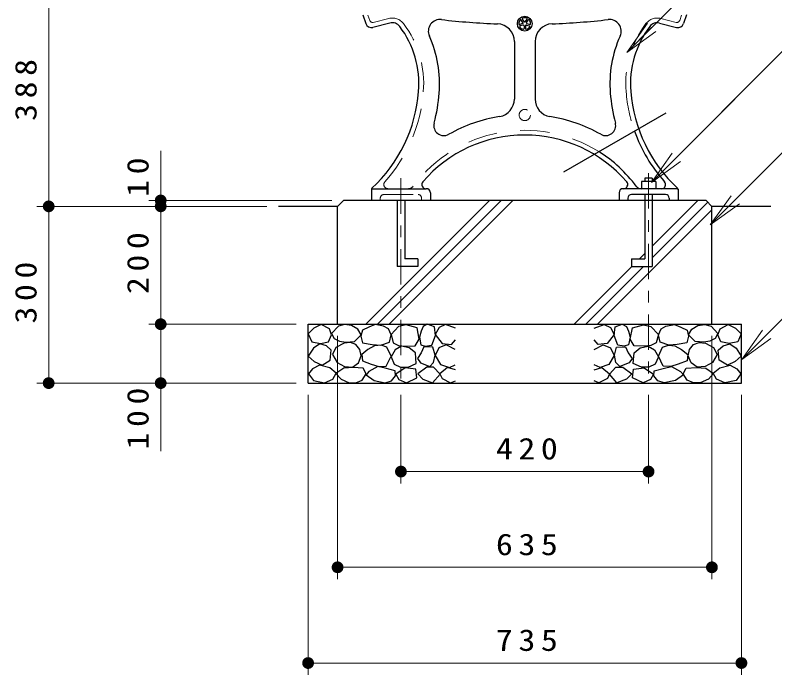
# Model space of a CAD drawing. Units: millimetres on the paper, scale 1:20. Extents: x -365 to 12, y -47 to 257.
# Drawn here: x -147.5 to -83.1, y 76.8 to 132.8 of the extents above; entities that cross this region are included whole.
import ezdxf

# ---------------------------------------------------------------- set-up
doc = ezdxf.new("R2010")
doc.units = ezdxf.units.MM
doc.linetypes.add('USER1', pattern=[4.5, 2.5, -2])
doc.linetypes.add('USER2', pattern=[6, 3, -1, 1, -1])
doc.layers.add('LY_1', color=7, linetype='Continuous', lineweight=25)
doc.styles.add('ＭＳ ゴシック', font='')
doc.styles.get('ＭＳ ゴシック').set_extended_font_data('MS Gothic')

# ---------------------------------------------------------------- blocks, each defined once
blk = doc.blocks.new('filled_dot')
at = {"color": 0, "linetype": 'Continuous', "lineweight": -2, "const_width": 1.25}
blk.add_lwpolyline([(-0.625, 0, 1), (0.625, 0, 1)], format="xyb", close=True, dxfattribs=at)

msp = doc.modelspace()

# ---------------------------------------------------------------- linework, layer by layer
at = {"layer": 'LY_1', "lineweight": 13}
for p, q in [((-144.656, 116.603), (-144.656, 136)), ((-95.637, 129.662), (-93.872, 132.139)), ((-95.637, 129.662), (-93.518, 131.786)), ((-93.164, 131.433), (-95.637, 129.662)), ((-135.156, 116.603), (-135.156, 121.317)), ((-93.54, 118.628), (-91.772, 121.103)), ((-93.54, 118.628), (-91.418, 120.749)), ((-91.065, 120.396), (-93.54, 118.628)), ((-88.543, 115.034), (-86.775, 117.509)), ((-120.656, 117.103), (-136.156, 117.103)), ((-117.772, 106.603), (-107.272, 117.103)), ((-116.782, 106.603), (-106.282, 117.103)), ((-115.792, 106.603), (-105.292, 117.103)), ((-93.464, 113.233), (-89.594, 117.103)), ((-93.464, 112.243), (-88.755, 116.952)), ((-88.543, 115.034), (-86.422, 117.155)), ((-86.068, 116.802), (-88.543, 115.034)), ((-126.156, 116.603), (-145.656, 116.603)), ((-144.656, 101.603), (-144.656, 116.603)), ((-135.156, 106.603), (-135.156, 116.603)), ((-98.114, 106.603), (-88.406, 116.311)), ((-100.094, 106.603), (-95.195, 111.502)), ((-99.104, 106.603), (-94.205, 111.502)), ((-123.656, 106.603), (-136.156, 106.603)), ((-135.156, 95.833), (-135.156, 106.603)), ((-85.881, 103.617), (-84.113, 106.092)), ((-85.881, 103.617), (-83.76, 105.739)), ((-120.156, 105.603), (-120.156, 84.973)), ((-88.406, 105.603), (-88.406, 84.973)), ((-83.406, 105.385), (-85.881, 103.617)), ((-123.656, 101.603), (-145.656, 101.603)), ((-122.656, 100.603), (-122.656, 76.85)), ((-114.781, 100.603), (-114.781, 93.096)), ((-93.781, 100.603), (-93.781, 93.096)), ((-85.906, 100.603), (-85.906, 76.85)), ((-93.781, 94.096), (-114.781, 94.096)), ((-88.406, 85.973), (-120.156, 85.973)), ((-85.906, 77.85), (-122.656, 77.85))]:
    msp.add_line(p, q, dxfattribs=at)
at = {"layer": 'LY_1', "color": 4}
for p, q in [((-118.004, 132.84), (-117.754, 132.115)), ((-90.558, 132.84), (-90.808, 132.115)), ((-115.714, 132.157), (-117.159, 131.793)), ((-92.849, 132.157), (-91.403, 131.793)), ((-105.156, 130.592), (-105.156, 125.709)), ((-103.406, 130.592), (-103.406, 125.709)), ((-117.281, 118.059), (-117.281, 117.103)), ((-117.181, 118.103), (-112.631, 118.103)), ((-91.381, 118.103), (-95.899, 118.103)), ((-91.281, 118.059), (-91.281, 117.103)), ((-112.281, 117.753), (-112.281, 117.103)), ((-96.281, 117.753), (-96.281, 117.103)), ((-95.531, 117.303), (-95.531, 117.103)), ((-92.331, 117.603), (-95.231, 117.603)), ((-92.031, 117.303), (-92.031, 117.103)), ((-120.156, 116.603), (-119.656, 117.103)), ((-88.906, 117.103), (-119.656, 117.103)), ((-88.906, 117.103), (-88.406, 116.603)), ((-120.156, 116.603), (-125.156, 116.603)), ((-120.156, 106.603), (-120.156, 116.603)), ((-83.406, 116.603), (-88.406, 116.603)), ((-88.406, 106.603), (-88.406, 116.603)), ((-122.656, 101.603), (-122.656, 106.603)), ((-122.656, 106.603), (-85.906, 106.603)), ((-85.906, 101.603), (-85.906, 106.603)), ((-122.656, 101.603), (-85.906, 101.603))]:
    msp.add_line(p, q, dxfattribs=at)
at = {"layer": 'LY_1', "linetype": 'USER1', "lineweight": 13}
for p, q in [((-117.575, 132.824), (-117.421, 132.376)), ((-90.987, 132.824), (-91.142, 132.376)), ((-115.811, 132.545), (-117.123, 132.215)), ((-92.751, 132.545), (-91.439, 132.215)), ((-116.531, 117.303), (-116.531, 117.103)), ((-116.231, 117.603), (-113.331, 117.603)), ((-113.031, 117.303), (-113.031, 117.103))]:
    msp.add_line(p, q, dxfattribs=at)
at = {"layer": 'LY_1'}
for p, q in [((-104.464, 132.109), (-104.699, 132.033)), ((-104.433, 132.206), (-104.578, 132.406)), ((-104.332, 132.279), (-104.477, 132.479)), ((-104.23, 132.279), (-104.085, 132.479)), ((-104.129, 132.205), (-103.984, 132.405)), ((-104.098, 132.109), (-103.863, 132.033)), ((-104.425, 131.99), (-104.661, 131.914)), ((-104.344, 131.931), (-104.344, 131.684)), ((-104.219, 131.931), (-104.219, 131.684)), ((-104.137, 131.99), (-103.902, 131.914)), ((-93.54, 118.628), (-86.469, 125.699)), ((-100.977, 119.527), (-92.294, 124.54)), ((-94.386, 118.718), (-94.386, 118.103)), ((-93.176, 118.718), (-94.386, 118.718)), ((-94.099, 119.002), (-94.099, 118.718)), ((-93.464, 119.002), (-94.099, 119.002)), ((-93.464, 119.002), (-93.464, 118.718)), ((-93.176, 118.718), (-93.176, 118.103)), ((-94.099, 117.603), (-94.099, 112.137)), ((-93.464, 117.603), (-93.464, 111.502)), ((-115.099, 117.103), (-115.099, 111.502)), ((-114.464, 117.103), (-114.464, 112.137)), ((-113.349, 112.137), (-114.464, 112.137)), ((-113.349, 112.137), (-113.349, 111.502)), ((-95.214, 112.137), (-95.214, 111.502)), ((-95.214, 112.137), (-94.099, 112.137)), ((-94.56, 112.137), (-94.099, 112.598)), ((-113.349, 111.502), (-115.099, 111.502)), ((-95.214, 111.502), (-93.464, 111.502))]:
    msp.add_line(p, q, dxfattribs=at)
at = {"layer": 'LY_1', "linetype": 'USER2', "lineweight": 13}
for p, q in [((-93.781, 119.431), (-93.781, 101.603)), ((-114.781, 118.981), (-114.781, 101.603))]:
    msp.add_line(p, q, dxfattribs=at)
at = {"layer": 'LY_1', "lineweight": 13}
for points in [[(-95.637, 129.662), (-81.189, 144.139), (-48.136, 144.139)], [(-93.54, 118.628), (-81.59, 130.578), (-51.562, 130.578)], [(-88.543, 115.034), (-80.632, 122.944), (-62.6, 122.944)], [(-85.881, 103.617), (-80.224, 109.274), (-74.201, 109.274)]]:
    msp.add_lwpolyline(points, dxfattribs=at)
at = {"layer": 'LY_1'}
for points in [[(-121.534, 106.573), (-122.167, 106.272), (-122.643, 105.797), (-122.342, 105.1), (-121.613, 104.957), (-120.916, 105.116), (-120.662, 105.702), (-120.852, 106.209)], [(-119.562, 106.578), (-120.09, 106.443), (-120.671, 105.807), (-120.441, 105.388), (-119.984, 105.151), (-119.468, 105.078), (-118.725, 105.145), (-118.157, 105.686), (-118.441, 106.186), (-118.974, 106.496)], [(-116.972, 106.588), (-117.509, 106.364), (-118.054, 106.096), (-118.171, 105.595), (-118.037, 105.031), (-117.213, 104.87), (-116.488, 104.825), (-115.763, 105.084), (-115.611, 105.693), (-115.844, 106.203), (-116.247, 106.427)], [(-114.352, 106.562), (-114.982, 106.401), (-115.613, 105.733), (-115.427, 105.016), (-114.987, 104.8), (-114.426, 104.732), (-113.561, 104.757), (-113.227, 105.325), (-113.412, 106.29)], [(-113.079, 106.012), (-113.215, 105.489), (-113.088, 104.857), (-112.718, 104.731), (-112.168, 104.821), (-111.861, 105.633), (-111.942, 106.392), (-112.556, 106.599), (-112.908, 106.419)], [(-95.483, 106.012), (-95.348, 105.489), (-95.474, 104.857), (-95.844, 104.731), (-96.394, 104.821), (-96.701, 105.633), (-96.62, 106.392), (-96.006, 106.599), (-95.654, 106.419)], [(-94.211, 106.562), (-93.58, 106.401), (-92.95, 105.733), (-93.135, 105.016), (-93.575, 104.8), (-94.136, 104.732), (-95.002, 104.757), (-95.335, 105.325), (-95.15, 106.29)], [(-91.591, 106.588), (-91.054, 106.364), (-90.508, 106.096), (-90.391, 105.595), (-90.526, 105.031), (-91.349, 104.87), (-92.074, 104.825), (-92.799, 105.084), (-92.951, 105.693), (-92.718, 106.203), (-92.316, 106.427)], [(-89, 106.578), (-88.473, 106.443), (-87.892, 105.807), (-88.121, 105.388), (-88.579, 105.151), (-89.094, 105.078), (-89.838, 105.145), (-90.405, 105.686), (-90.121, 106.186), (-89.588, 106.496)], [(-87.029, 106.573), (-86.395, 106.272), (-85.92, 105.797), (-86.221, 105.1), (-86.949, 104.957), (-87.646, 105.116), (-87.9, 105.702), (-87.71, 106.209)], [(-120.198, 103.361), (-119.576, 103.016), (-118.9, 102.969), (-118.387, 103.331), (-118.143, 103.929), (-118.255, 104.466), (-118.603, 104.875), (-119.069, 105.039), (-119.603, 104.983), (-120.293, 104.614), (-120.59, 104.037)], [(-88.365, 103.361), (-88.986, 103.016), (-89.662, 102.969), (-90.175, 103.331), (-90.419, 103.929), (-90.307, 104.466), (-89.959, 104.875), (-89.493, 105.039), (-88.959, 104.983), (-88.269, 104.614), (-87.973, 104.037)], [(-121.66, 104.926), (-122.199, 104.577), (-122.643, 103.896), (-122.136, 103.436), (-121.47, 103.12), (-120.773, 103.563), (-120.694, 104.403), (-121.102, 104.765)], [(-117.022, 104.757), (-117.576, 104.46), (-118.103, 104.041), (-118.049, 103.487), (-117.306, 103.217), (-116.67, 103), (-116.022, 103.027), (-115.616, 103.892), (-115.968, 104.649), (-116.471, 104.814)], [(-114.738, 104.75), (-115.282, 104.441), (-115.616, 103.822), (-115.344, 103.204), (-114.819, 102.956), (-114.182, 102.957), (-113.489, 103.254), (-113.551, 104.181), (-114.074, 104.603)], [(-112.826, 104.68), (-113.061, 104.161), (-113.383, 103.704), (-113.123, 103.333), (-112.344, 102.999), (-112.017, 103.36), (-111.887, 103.988), (-112.072, 104.643)], [(-95.736, 104.68), (-95.501, 104.161), (-95.179, 103.704), (-95.439, 103.333), (-96.218, 102.999), (-96.545, 103.36), (-96.675, 103.988), (-96.49, 104.643)], [(-93.824, 104.75), (-93.28, 104.441), (-92.947, 103.822), (-93.219, 103.204), (-93.744, 102.956), (-94.381, 102.957), (-95.073, 103.254), (-95.011, 104.181), (-94.488, 104.603)], [(-91.541, 104.757), (-90.986, 104.46), (-90.459, 104.041), (-90.513, 103.487), (-91.257, 103.217), (-91.892, 103), (-92.541, 103.027), (-92.946, 103.892), (-92.595, 104.649), (-92.091, 104.814)], [(-86.902, 104.926), (-86.363, 104.577), (-85.92, 103.896), (-86.427, 103.436), (-87.092, 103.12), (-87.789, 103.563), (-87.868, 104.403), (-87.46, 104.765)], [(-121.701, 103.129), (-122.27, 102.81), (-122.608, 102.387), (-122.205, 101.821), (-121.262, 101.618), (-120.546, 101.937), (-120.273, 102.442), (-120.812, 102.898)], [(-86.861, 103.129), (-86.292, 102.81), (-85.954, 102.387), (-86.358, 101.821), (-87.3, 101.618), (-88.016, 101.937), (-88.289, 102.442), (-87.75, 102.898)], [(-118.846, 102.922), (-119.63, 102.881), (-120.292, 102.408), (-119.86, 101.949), (-119.171, 101.638), (-118.605, 101.63), (-118.062, 101.854), (-117.724, 102.381), (-117.981, 102.868)], [(-116.731, 103.013), (-117.501, 102.594), (-117.744, 102.297), (-117.055, 101.811), (-116.109, 101.621), (-115.579, 101.805), (-115.231, 102.23), (-115.258, 102.648), (-116.123, 102.878)], [(-114.409, 102.905), (-115.212, 102.349), (-114.954, 101.905), (-114.31, 101.632), (-113.432, 102.04), (-113.519, 102.782)], [(-112.592, 102.969), (-113.358, 102.401), (-112.913, 101.931), (-112.097, 101.622), (-111.467, 102.376), (-112.011, 102.945)], [(-95.971, 102.969), (-95.204, 102.401), (-95.649, 101.931), (-96.465, 101.622), (-97.096, 102.376), (-96.552, 102.945)], [(-94.153, 102.905), (-93.35, 102.349), (-93.608, 101.905), (-94.252, 101.632), (-95.13, 102.04), (-95.044, 102.782)], [(-91.831, 103.013), (-91.061, 102.594), (-90.818, 102.297), (-91.507, 101.811), (-92.453, 101.621), (-92.983, 101.805), (-93.331, 102.23), (-93.304, 102.648), (-92.44, 102.878)], [(-89.716, 102.922), (-88.932, 102.881), (-88.27, 102.408), (-88.702, 101.949), (-89.392, 101.638), (-89.957, 101.63), (-90.5, 101.854), (-90.838, 102.381), (-90.581, 102.868)]]:
    msp.add_lwpolyline(points, close=True, dxfattribs=at)
for points in [[(-110.156, 106.268), (-111.012, 106.585), (-111.55, 106.316), (-111.867, 105.714), (-111.281, 104.953), (-110.505, 104.89), (-110.156, 105.286)], [(-98.406, 106.268), (-97.551, 106.585), (-97.012, 106.316), (-96.695, 105.714), (-97.281, 104.953), (-98.058, 104.89), (-98.406, 105.286)], [(-110.172, 104.462), (-110.932, 104.858), (-111.566, 104.605), (-111.867, 103.955), (-111.424, 103.179), (-110.663, 102.941), (-110.172, 103.147)], [(-98.39, 104.462), (-97.63, 104.858), (-96.996, 104.605), (-96.695, 103.955), (-97.139, 103.179), (-97.899, 102.941), (-98.39, 103.147)], [(-110.156, 102.735), (-110.822, 102.941), (-111.471, 102.387), (-111.297, 101.991), (-110.568, 101.626), (-110.156, 101.785)], [(-98.406, 102.735), (-97.741, 102.941), (-97.091, 102.387), (-97.265, 101.991), (-97.994, 101.626), (-98.406, 101.785)]]:
    msp.add_lwpolyline(points, dxfattribs=at)
msp.add_circle((-104.281, 132.103), 0.625, dxfattribs=at)
at = {"layer": 'LY_1', "linetype": 'USER1', "lineweight": 13}
msp.add_circle((-104.281, 124.353), 0.477, dxfattribs=at)
at = {"layer": 'LY_1', "color": 4}
for centre, radius, start, end in [((-117.281, 132.278), 0.5, 199.02564, 284.13807), ((-115.518, 131.382), 0.8, 37.2078, 104.13807), ((-111.459, 131.459), 1, 83.43214, 204.34526), ((-104.281, 193.797), 61.75, 263.43203, 267.84805), ((-106.656, 130.592), 1.5, 0, 87.84811), ((-101.906, 130.592), 1.5, 92.15191, 179.99996), ((-104.281, 193.797), 61.75, 272.15193, 276.56795), ((-97.104, 131.459), 1, 335.65456, 96.56788), ((-93.044, 131.382), 0.8, 75.8619, 142.79215), ((-91.281, 132.278), 0.5, 255.86191, 340.97434), ((-121.253, 127.028), 8, 355.16311, 37.20783), ((-87.31, 127.028), 8, 142.79213, 184.83686), ((-121.253, 127.028), 9.75, 355.16311, 24.3454), ((-87.31, 127.028), 9.75, 155.65463, 184.83686), ((-125.745, 127.302), 12.5, 312.81863, 355.64848), ((-82.817, 127.302), 12.5, 184.35149, 227.18136), ((-125.745, 127.302), 14.25, 345.24669, 355.64848), ((-106.656, 125.709), 1.5, 279.32974, 0), ((-101.906, 125.709), 1.5, 179.99998, 260.67016), ((-82.817, 127.302), 14.25, 184.35149, 194.75329), ((-104.281, 111.253), 13.15, 99.32976, 119.34903), ((-104.281, 111.253), 13.15, 60.651, 80.67027), ((-111.143, 123.456), 0.85, 165.24673, 299.349), ((-97.419, 123.456), 0.85, 240.65105, 14.7532), ((-104.281, 111.253), 11.4, 40.66111, 139.33891), ((-82.817, 127.302), 12.9, 199.51763, 221.89797), ((-104.281, 111.253), 11.8, 36.69541, 57.85458), ((-112.663, 118.453), 0.35, 139.33888, 270), ((-95.899, 118.453), 0.35, 269.99996, 40.66109), ((-92.68, 118.453), 0.35, 269.99996, 41.89797), ((-117.181, 118.059), 0.1, 132.81853, 179.99996), ((-117.181, 118.003), 0.1, 89.99998, 179.99996), ((-112.631, 117.753), 0.35, 0, 89.99998), ((-95.931, 117.753), 0.35, 89.99998, 179.99996), ((-94.419, 118.603), 0.5, 216.69539, 269.99997), ((-91.381, 118.003), 0.1, 0, 89.99998), ((-91.381, 118.059), 0.1, 0, 47.18117), ((-95.231, 117.303), 0.3, 89.99998, 179.99996), ((-92.331, 117.303), 0.3, 0, 89.99998)]:
    msp.add_arc(centre, radius, start, end, dxfattribs=at)
at = {"layer": 'LY_1', "linetype": 'USER1', "lineweight": 13}
for centre, radius, start, end in [((-117.184, 132.457), 0.25, 199.02547, 284.13803), ((-115.518, 131.382), 1.2, 37.20772, 104.13832), ((-121.253, 127.028), 8.4, 355.16311, 37.20781), ((-87.31, 127.028), 8.4, 142.79213, 184.83686), ((-93.044, 131.382), 1.2, 75.862, 142.79215), ((-91.378, 132.457), 0.25, 255.86196, 340.97451), ((-125.745, 127.302), 12.9, 318.10199, 355.64848), ((-82.817, 127.302), 12.9, 184.35149, 199.51763), ((-104.281, 111.253), 11.8, 57.85458, 143.30461), ((-115.883, 118.453), 0.35, 138.102, 270), ((-114.144, 118.603), 0.5, 270.00002, 323.30457), ((-116.231, 117.303), 0.3, 89.99998, 179.99996), ((-113.331, 117.303), 0.3, 0, 89.99998)]:
    msp.add_arc(centre, radius, start, end, dxfattribs=at)
at = {"layer": 'LY_1'}
for centre, radius, start, end in [((-104.281, 132.103), 0.5, 142.6017, 181.39829), ((-104.718, 132.092), 0.0625, 181.39897, 288.0021), ((-104.629, 132.369), 0.0625, 35.99997, 142.6029), ((-104.426, 132.516), 0.0625, 109.39896, 216.00208), ((-104.483, 132.169), 0.0625, 288.00166, 35.99998), ((-104.281, 132.103), 0.5, 70.60171, 109.39831), ((-104.281, 132.316), 0.0625, 216.00166, 323.99998), ((-104.079, 132.169), 0.0625, 144.00166, 251.99997), ((-104.136, 132.516), 0.0625, 323.99997, 70.6029), ((-103.934, 132.369), 0.0625, 37.39897, 144.00208), ((-104.281, 132.103), 0.5, 358.60172, 37.39831), ((-103.844, 132.092), 0.0625, 251.99998, 358.60291), ((-104.641, 131.855), 0.0625, 107.99996, 214.6029), ((-104.281, 132.103), 0.5, 214.60172, 253.39831), ((-104.406, 131.931), 0.0625, 0.00165, 107.99998), ((-104.406, 131.684), 0.0625, 253.39896, 0.0021), ((-104.156, 131.684), 0.0625, 179.99998, 286.60291), ((-104.156, 131.931), 0.0625, 72.00166, 179.99996), ((-104.281, 132.103), 0.5, 286.60172, 325.39832), ((-103.921, 131.855), 0.0625, 325.39898, 72.00209)]:
    msp.add_arc(centre, radius, start, end, dxfattribs=at)

# ---------------------------------------------------------------- block references
at = {"layer": 'LY_1', "lineweight": 13, "xscale": 0.4, "yscale": 0.4}
for p, rotation in [((-135.156, 117.103), 270), ((-144.656, 116.603), 270), ((-135.156, 116.603), 270), ((-135.156, 106.603), 270), ((-144.656, 101.603), 90), ((-135.156, 101.603), 90), ((-93.781, 94.096), 180), ((-88.406, 85.973), 180), ((-85.906, 77.85), 180)]:
    msp.add_blockref('filled_dot', p, dxfattribs=dict(at, rotation=rotation))
for p in [(-114.781, 94.096), (-120.156, 85.973), (-122.656, 77.85)]:
    msp.add_blockref('filled_dot', p, dxfattribs=at)

# ---------------------------------------------------------------- texts
at = {"layer": 'LY_1', "char_height": 1.833, "attachment_point": 8, "rotation": 90, "style": 'ＭＳ ゴシック'}
for s, insert in [('\\T1.33;\\W1.15;388', (-145.656, 126.718)), ('\\T1.34;\\W1.15;10', (-136.156, 119.317)), ('\\T1.33;\\W1.15;200', (-136.156, 112.02)), ('\\T1.33;\\W1.15;300', (-145.656, 109.52)), ('\\T1.33;\\W1.15;100', (-136.156, 98.833))]:
    msp.add_mtext(s, dxfattribs=dict(at, insert=insert))
at = {"layer": 'LY_1', "char_height": 1.833, "attachment_point": 8, "style": 'ＭＳ ゴシック'}
for s, insert in [('\\T1.33;\\W1.15;420', (-103.866, 95.096)), ('\\T1.33;\\W1.15;635', (-103.864, 86.973)), ('\\T1.33;\\W1.15;735', (-103.864, 78.85))]:
    msp.add_mtext(s, dxfattribs=dict(at, insert=insert))

doc.saveas('drawing.dxf')
